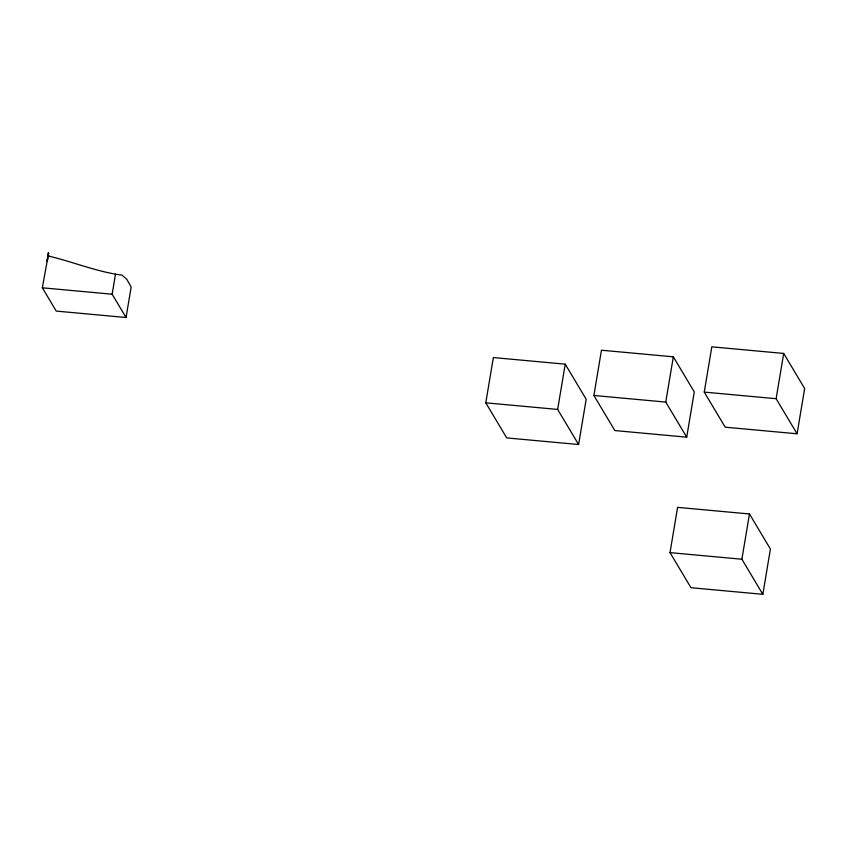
<?xml version="1.0" encoding="UTF-8"?>
<svg xmlns="http://www.w3.org/2000/svg" width="847" height="847" viewBox="0 0 847 847"><rect width="100%" height="100%" fill="white"/><g stroke="black" fill="none" stroke-linecap="round" stroke-linejoin="round"><path stroke-width="1.27" d="M49.221 256.165L47.856 255.889C72.662 261.659 96.939 271.908 122.063 275.137L126.764 279.266L131.158 287.017L126.055 317.509L56.251 311.082L42.35 287.8L48.692 252.724L46.818 261.067M47.443 260.569L47.845 258.176M48.237 255.773L48.226 252.681M126.055 317.509L112.153 294.216L115.499 274.216M485.786 402.823L493.356 357.561L565.224 364.168L586.177 399.244L578.607 444.516L506.728 437.91L485.786 402.823L557.654 409.429L578.607 444.516M557.654 409.429L565.224 364.168M593.885 395.475L601.465 350.213L673.333 356.82L694.286 391.896L686.716 437.168L614.837 430.562L593.885 395.475L665.763 402.081L686.716 437.168M665.763 402.081L673.333 356.82M670.019 552.625L677.589 507.364L749.468 513.97L770.41 549.057L762.84 594.319L690.972 587.712L670.019 552.625L741.887 559.232L762.84 594.319M704.249 392.097L711.829 346.836L783.697 353.443L804.65 388.519L797.08 433.791L725.201 427.184L704.249 392.097L776.127 398.704L797.08 433.791M741.887 559.232L749.468 513.97M776.127 398.704L783.697 353.443M42.35 287.8L112.153 294.216"/></g></svg>
